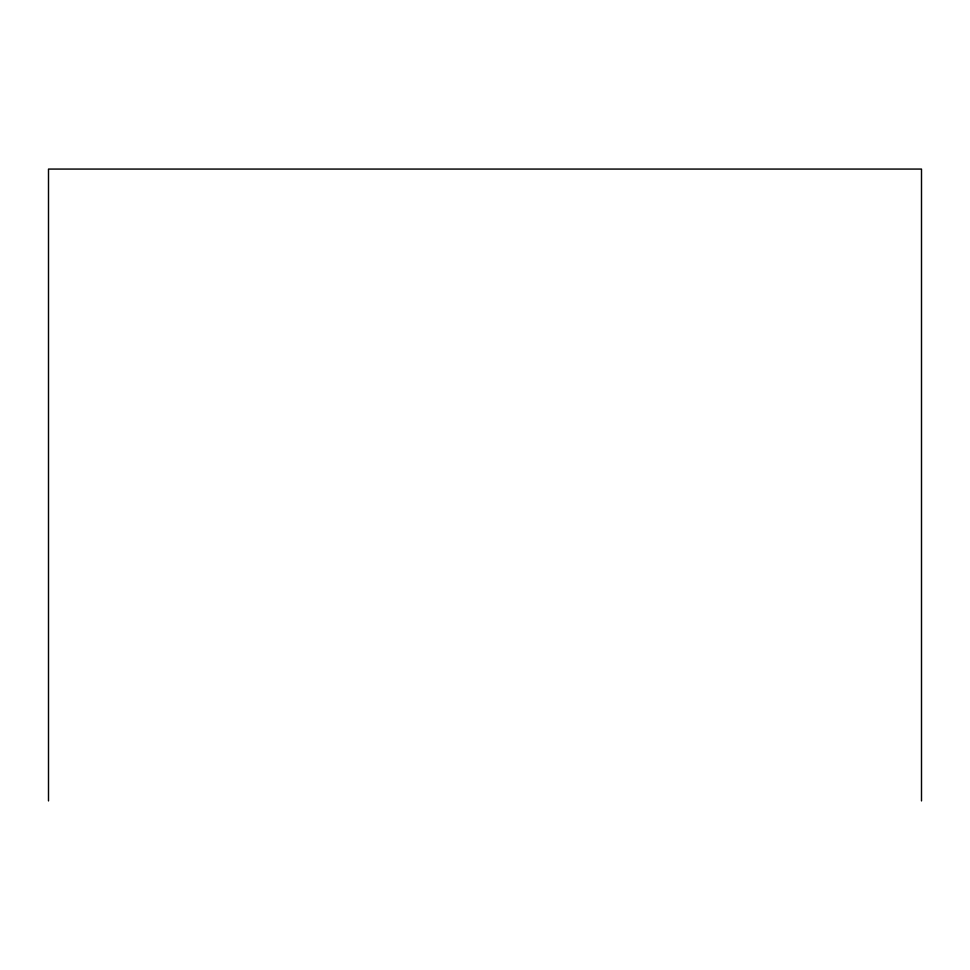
<?xml version="1.0" encoding="UTF-8"?>
<svg xmlns="http://www.w3.org/2000/svg" width="970" height="970" viewBox="0 0 970 970"><rect width="100%" height="100%" fill="white"/><g stroke="black" fill="none" stroke-linecap="round" stroke-linejoin="round"><path stroke-width="1.45" d="M921.5 800.929L921.5 169.071L48.5 169.071L48.5 800.929"/></g></svg>
